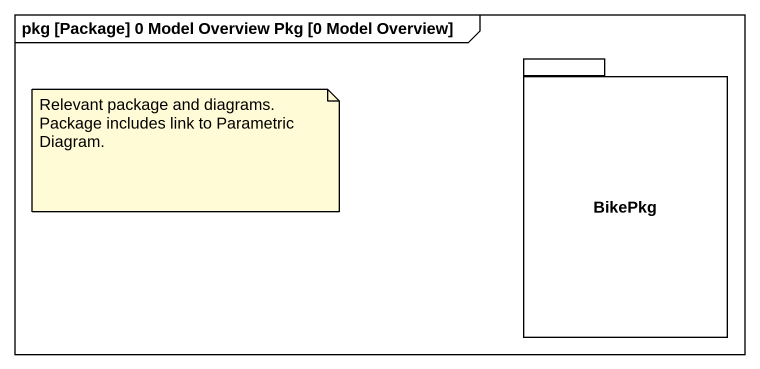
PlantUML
@startuml
mainframe pkg [Package] 0 Model Overview Pkg [0 Model Overview]
package BikePkg {
}
note as N1
  Relevant package and diagrams. Package includes link to Parametric Diagram.
end note
@enduml
